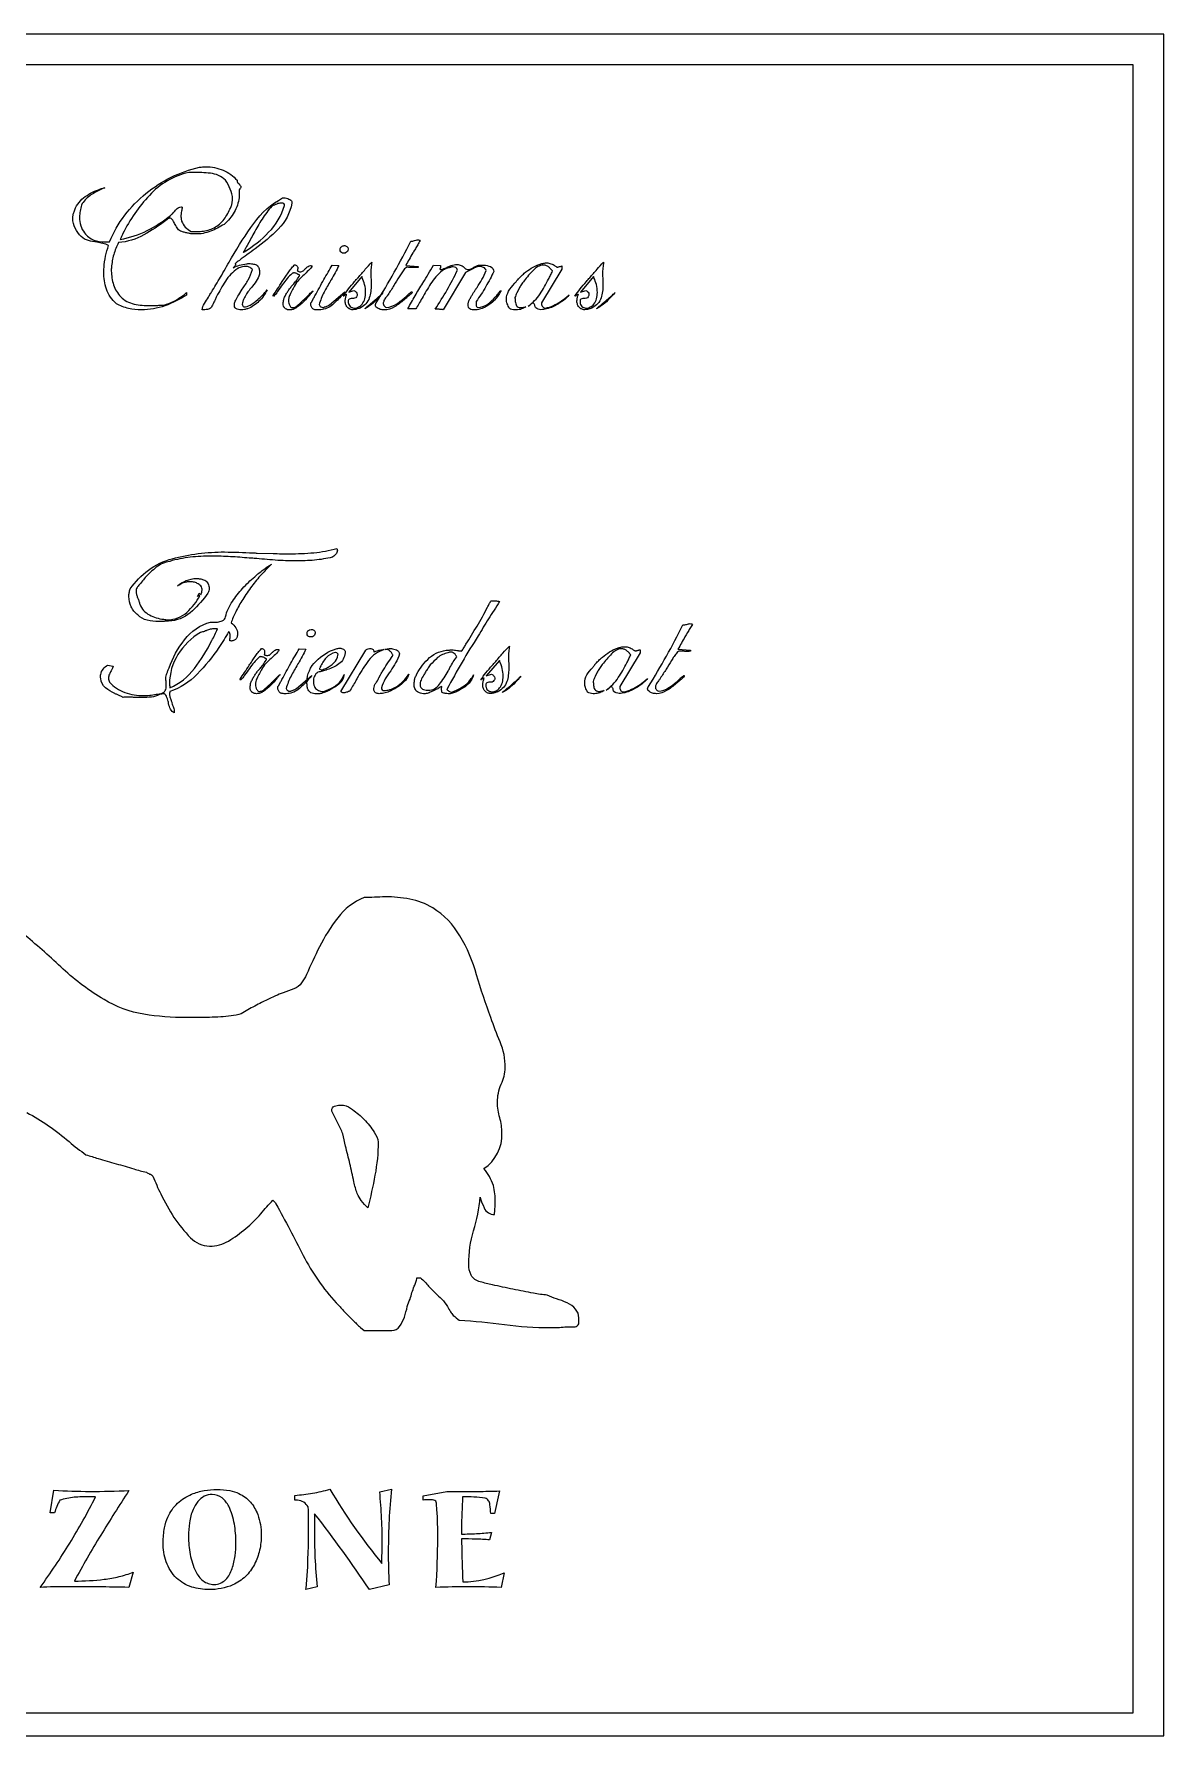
# Model space of a CAD drawing. Header units: millimetres. Extents: x -32.7 to 34.1, y -47.1 to 7.5.
# Drawn here: x -2.1 to 34.1, y -47.1 to 7.5 of the extents above; entities that cross this region are included whole.
import ezdxf

# ---------------------------------------------------------------- set-up
doc = ezdxf.new("R2010")
doc.units = ezdxf.units.MM
doc.layers.add('Default', color=140, linetype='Continuous')

msp = doc.modelspace()

# ---------------------------------------------------------------- linework, layer by layer
at = {"layer": 'Default'}
for points in [[(-32.733, -47.076), (34.088, -47.076), (34.088, 7.471), (-32.733, 7.471)], [(-31.865, -46.332), (33.096, -46.332), (33.096, 6.48), (-31.865, 6.48)]]:
    msp.add_lwpolyline(points, close=True, dxfattribs=at)
for points in [[(3.178, 3.203, -0.016237), (3.275, 3.214, -0.017828), (3.375, 3.217, -0.099258), (3.938, 3.106, -0.123757), (4.382, 2.784, 0.15106), (4.4, 2.712, 0.07683), (4.447, 2.666, 0.197934), (4.454, 2.651), (4.469, 2.637, -0.061512), (4.494, 2.605, -0.206865), (4.508, 2.569, -0.134803), (4.494, 2.533, -0.096135), (4.447, 2.483, -0.060754), (4.454, 2.418), (4.454, 2.35, -0.024536), (4.451, 2.286, 0.027516), (4.447, 2.225, -0.102587), (4.289, 1.766, -0.077819), (3.97, 1.372, -0.042591), (3.533, 1.153, -0.105551), (3.039, 1.064, -0.015579), (2.931, 1.067, -0.069515), (2.827, 1.089, -0.028013), (2.716, 1.11, -0.036087), (2.612, 1.146, -0.204923), (2.479, 1.225, -0.006068), (2.393, 1.365, 0.04223), (2.322, 1.501, 0.194977), (2.207, 1.587, 0.035461), (2.153, 1.54, -0.01627), (2.099, 1.497, -0.035753), (1.393, 1.035, -0.107994), (0.58, 0.788, 0.043513), (0.429, 0.404, 0.051373), (0.358, -0.008, 0.061558), (0.351, -0.065), (0.351, -0.123, 0.065412), (0.422, -0.567, 0.1149), (0.652, -0.947, 0.143298), (1.082, -1.184, 0.050182), (1.591, -1.234), (1.662, -1.234), (1.73, -1.234, -0.010499), (1.874, -1.223, -0.024847), (2.01, -1.216, 0.082189), (2.411, -1.065, 0.038838), (2.766, -0.814), (2.766, -0.893, -0.055749), (2.071, -1.237, -0.087081), (1.315, -1.37, -0.057267), (0.906, -1.323, -0.066478), (0.512, -1.173, -0.129907), (0.196, -0.703, -0.079058), (0.11, -0.162), (0.11, -0.087, -0.049526), (0.118, -0.015, -0.048324), (0.168, 0.354, -0.022595), (0.264, 0.698, 0.057473), (0.078, 0.762, 0.029052), (-0.112, 0.802, -0.01651), (-0.381, 0.852, -0.133903), (-0.61, 0.978, -0.066231), (-0.807, 1.25, -0.120578), (-0.882, 1.565, -0.033027), (-0.875, 1.669, -0.085624), (-0.843, 1.777, -0.154146), (-0.538, 2.221, -0.079533), (-0.065, 2.483, -0.031676), (0.035, 2.519, 0.004436), (0.139, 2.547), (0.11, 2.533), (0.082, 2.519, 0.046268), (0.035, 2.501, 0.031036), (-0.008, 2.476, 0.03995), (-0.341, 2.286, 0.123538), (-0.603, 1.992, 0.026244), (-0.649, 1.798, 0.047496), (-0.667, 1.601, 0.07275), (-0.628, 1.329, 0.100893), (-0.506, 1.096, 0.138719), (-0.212, 0.87, 0.087552), (0.146, 0.809), (0.186, 0.809), (0.218, 0.809, 0.049372), (0.254, 0.813, -0.048971), (0.293, 0.816, -0.124906), (1.462, 2.361, -0.115318)], [(2.834, 3.038, 0.153644), (1.573, 2.3, 0.076113), (0.72, 1.074, -0.020436), (0.677, 0.978, -0.009575), (0.637, 0.888, 0.070715), (1.505, 1.175, 0.057607), (2.246, 1.658, 0.043687), (2.311, 1.712, 0.061512), (2.361, 1.777, 0.038422), (2.375, 1.787), (2.386, 1.798, -0.062057), (2.49, 1.899, -0.211112), (2.619, 1.924, -0.054523), (2.612, 1.863, 0.054902), (2.605, 1.798, 0.062761), (2.587, 1.705, 0.019069), (2.583, 1.615, 0.043505), (2.591, 1.547), (2.605, 1.476, 0.09081), (2.723, 1.286, 0.083335), (2.913, 1.146), (2.985, 1.146), (3.06, 1.146), (3.128, 1.146), (3.2, 1.146, 0.035623), (3.404, 1.175, 0.069274), (3.598, 1.243, 0.12221), (3.931, 1.497, 0.065783), (4.153, 1.859, 0.026199), (4.178, 1.917, -0.050006), (4.207, 1.974, 0.019037), (4.228, 2.081, 0.038027), (4.236, 2.182, 0.112961), (4.164, 2.501, 0.026999), (4.013, 2.791, 0.162013), (3.53, 3.01, 0.026191), (2.963, 3.038), (2.902, 3.038)], [(5.842, 2.218), (5.867, 2.218), (5.885, 2.218), (5.91, 2.218), (5.928, 2.218, -0.084078), (6.075, 2.167, -0.334665), (6.136, 2.071), (6.136, 2.06), (6.136, 2.049, -0.151728), (5.702, 1.221, -0.043114), (4.96, 0.59, -0.00186), (4.699, 0.4, 0.023474), (4.455, 0.214, -0.018673), (4.387, 0.168, 0.043687), (4.322, 0.114), (4.322, 0.107, 0.144213), (4.329, 0.096), (4.329, 0.092), (4.329, 0.082, -0.132103), (4.319, 0.049, -0.142081), (4.294, 0.024, -0.080965), (4.276, -0.001, -0.048394), (4.261, -0.019, -0.0445), (4.462, 0.064, -0.056991), (4.681, 0.103, -0.117528), (4.724, 0.114), (4.77, 0.114, -0.052067), (4.91, 0.099, -0.119028), (5.032, 0.053, -0.009942), (5.064, -0.001, -0.060245), (5.086, -0.051, -0.025542), (5.096, -0.105, -0.035394), (5.1, -0.159, -0.143122), (5.028, -0.399, -0.047169), (4.878, -0.607, -0.017868), (4.767, -0.743, 0.048879), (4.688, -0.85, -0.018673), (4.67, -0.883, 0.018899), (4.652, -0.915, -0.024721), (4.623, -0.972, -0.017008), (4.595, -1.019, -0.011123), (4.562, -1.108, 0.079734), (4.548, -1.187, 0.040059), (4.566, -1.241, 0.1), (4.602, -1.277, 0.110884), (4.799, -1.216, 0.055762), (5.043, -1.04, 0.030717), (5.197, -0.897, 0.028364), (5.344, -0.725, -0.094881), (5.082, -1.094, -0.105785), (4.717, -1.334, -0.016676), (4.616, -1.359, -0.056875), (4.519, -1.37, -0.056738), (4.43, -1.359, -0.054754), (4.344, -1.327, -0.164419), (4.304, -1.27, -0.073287), (4.294, -1.194, -0.096143), (4.308, -1.123, -0.009712), (4.337, -1.055, -0.023764), (4.433, -0.883), (4.548, -0.703, 0.024139), (4.738, -0.406, 0.074723), (4.871, -0.08, 0.151891), (4.77, 0.003, 0.096262), (4.659, 0.024), (4.627, 0.024, 0.117528), (4.595, 0.017, 0.021696), (4.516, -0.001, 0.028586), (4.441, -0.026, 0.052439), (4.419, -0.03, 0.170463), (4.401, -0.044, 0.098342), (4.007, -0.453, 0.028491), (3.727, -0.94, -0.021181), (3.677, -1.044, 0.014661), (3.631, -1.144, 0.019001), (3.591, -1.216, 0.031543), (3.559, -1.284, -0.174497), (3.43, -1.356, -0.044752), (3.258, -1.37, -0.10368), (3.337, -1.166, -0.010288), (3.462, -0.961, -0.001812), (3.53, -0.847, 0.02454), (3.595, -0.739, 0.005576), (3.742, -0.503, 0.008671), (3.889, -0.255, 0.009785), (4.046, 0.024, -0.005784), (4.204, 0.297, -0.026728), (4.917, 1.404, -0.117864)], [(5.498, 1.956, 0.040295), (5.182, 1.537, 0.01365), (4.917, 1.089, -0.003183), (4.81, 0.884), (4.702, 0.691, -0.012193), (4.641, 0.576, 0.004908), (4.58, 0.472, -0.079734), (4.595, 0.483, 0.079694), (4.609, 0.494, 0.067605), (5.394, 1.117, 0.12737), (5.899, 1.977, 0.363256), (5.885, 2.042, 0.114744), (5.813, 2.056, 0.05485), (5.749, 2.049, -0.005609), (5.681, 2.035, -0.054789), (5.623, 2.013, 0.078018), (5.577, 1.992, 0.035385), (5.534, 1.974)], [(7.811, 0.691, -0.162039), (7.904, 0.662, -0.273867), (7.943, 0.587), (7.943, 0.583), (7.943, 0.58), (7.943, 0.576), (7.943, 0.573, -0.170508), (7.918, 0.504, -0.078292), (7.857, 0.454, 0.117563), (7.843, 0.451, -0.117528), (7.828, 0.447), (7.811, 0.447), (7.796, 0.447, -0.143236), (7.732, 0.465, -0.162389), (7.689, 0.519, -0.086364), (7.682, 0.547), (7.682, 0.565), (7.682, 0.576), (7.682, 0.58, -0.186511), (7.728, 0.655, -0.190064)], [(9.948, 0.831), (9.951, 0.831), (9.955, 0.831), (9.958, 0.831), (9.962, 0.831, 0.079734), (10.012, 0.838, -0.024629), (10.066, 0.852), (10.123, 0.866, -0.061558), (10.181, 0.874, -0.049372), (10.217, 0.87, -0.150791), (10.249, 0.852, -0.01973), (10.17, 0.716, 0.010573), (10.095, 0.587), (10.052, 0.515, -0.034147), (10.012, 0.454, -0.004101), (9.898, 0.25, -0.003462), (9.786, 0.053), (10.188, 0.021), (10.188, -0.008), (10.17, -0.008), (10.145, -0.008, -0.206865), (10.127, -0.015), (10.102, -0.015), (10.041, -0.015, -0.061512), (9.984, -0.008), (9.937, -0.008), (9.89, -0.008, 0.116711), (9.812, -0.012, 0.143146), (9.751, -0.058, 0.009454), (9.661, -0.18, 0.022366), (9.579, -0.309, 0.0088), (9.407, -0.585, -0.01509), (9.22, -0.879), (9.191, -0.922, 0.02185), (9.163, -0.961, 0.035243), (9.12, -1.012, 0.035168), (9.088, -1.073, 0.011104), (9.073, -1.119, 0.069251), (9.066, -1.166, 0.132044), (9.088, -1.23, 0.117582), (9.163, -1.291, 0.127378), (9.5, -1.176, 0.03458), (9.794, -0.947, -0.022696), (9.837, -0.908, 0.049224), (9.872, -0.865, 0.00771), (9.93, -0.825, 0.041373), (9.976, -0.786, -0.23599), (9.991, -0.8, -0.096447), (9.984, -0.822), (9.98, -0.829, 0.117528), (9.976, -0.843, 0.019788), (9.858, -0.94, -0.004649), (9.733, -1.047, -0.043118), (9.424, -1.273, -0.137924), (9.095, -1.37, -0.072028), (8.969, -1.352, -0.097484), (8.84, -1.284, -0.13389), (8.822, -1.255, -0.117528), (8.815, -1.227), (8.815, -1.202, -0.126887), (8.826, -1.18, -0.075974), (8.83, -1.162, -0.117528), (8.84, -1.144, 0.011922), (9.417, -0.166, 0.012699)], [(6.213, 0.064), (6.216, 0.067, -0.307284), (6.227, 0.074), (6.238, 0.074), (6.242, 0.074, -0.198012), (6.285, 0.053, -0.157298), (6.317, 0.013, -0.206865), (6.324, -0.005), (6.324, -0.03), (6.324, -0.044), (6.324, -0.058, -0.075974), (6.32, -0.076, 0.117528), (6.317, -0.091, -0.105758), (6.313, -0.112), (6.31, -0.119, 0.034357), (6.36, -0.141, 0.080965), (6.403, -0.148, 0.162039), (6.496, -0.119, 0.071221), (6.571, -0.044, 0.198145), (6.582, -0.04, 0.197934), (6.586, -0.03, 0.008028), (6.657, 0.024, -0.17139), (6.733, 0.049), (6.747, 0.049, -0.134803), (6.765, 0.042, -0.117563), (6.779, 0.039, 0.117528), (6.793, 0.035, -0.053318), (6.668, -0.112, -0.006658), (6.528, -0.241, 0.016677), (6.363, -0.402, 0.071959), (6.227, -0.596, -0.066567), (6.206, -0.639, 0.066618), (6.184, -0.682, 0.007986), (6.098, -0.84, 0.070493), (6.044, -0.976, 0.019523), (6.034, -1.026, 0.041065), (6.03, -1.073, 0.061512), (6.041, -1.159, 0.076199), (6.08, -1.248, 0.161922), (6.116, -1.288, 0.114744), (6.17, -1.298, 0.130979), (6.263, -1.268, 0.047677), (6.342, -1.209, 0.005307), (6.557, -1.012, -0.198145), (6.56, -1.001), (6.571, -0.99, 0.006538), (6.7, -0.865, -0.025398), (6.822, -0.754, -0.02449), (6.765, -0.825, -0.002834), (6.711, -0.893, -0.023449), (6.521, -1.101, -0.034249), (6.285, -1.298, -0.079975), (6.177, -1.352, -0.081154), (6.066, -1.37, -0.04849), (6.001, -1.363, -0.079694), (5.933, -1.334, -0.121301), (5.872, -1.255, -0.130091), (5.862, -1.159, -0.031128), (5.865, -1.101, -0.023643), (5.876, -1.04, -0.009026), (5.894, -0.99, -0.026253), (5.919, -0.933, -0.032749), (5.98, -0.822, 0.017058), (6.044, -0.725, -0.0456), (6.12, -0.625, 0.032393), (6.199, -0.535, 0.023247), (6.295, -0.413, 0.042684), (6.388, -0.259, 0.132103), (6.367, -0.248, -0.192096), (6.345, -0.234, -0.031023), (6.32, -0.22, 0.049716), (6.292, -0.205, 0.011104), (6.245, -0.191, 0.069251), (6.199, -0.184, 0.198145), (6.188, -0.187, -0.197934), (6.177, -0.191, 0.117563), (6.163, -0.194, 0.028875), (6.145, -0.205, 0.038806), (5.987, -0.366, 0.017884), (5.837, -0.56, 0.005723), (5.682, -0.775, -0.061196), (5.546, -0.94), (5.539, -0.904, -0.001103), (5.679, -0.696, 0.020737), (5.829, -0.456, 0.006186), (5.923, -0.323, -0.006254), (6.016, -0.184, -0.010551), (6.112, -0.051, -0.030914)], [(7.431, 0.067), (7.642, 0.056, -0.027477), (7.524, -0.177, -0.003361), (7.395, -0.409, 0.324602), (7.384, -0.42, 0.117528), (7.38, -0.435, 0.014987), (7.169, -0.807, 0.045455), (7.011, -1.202, 0.165514), (7.065, -1.273, 0.113788), (7.13, -1.291, 0.061512), (7.158, -1.288, 0.054754), (7.187, -1.277, 0.020712), (7.234, -1.259, -0.028475), (7.291, -1.241, 0.031023), (7.316, -1.227, -0.081168), (7.341, -1.209), (7.836, -0.793), (7.771, -0.865, 0.025998), (7.71, -0.94, -0.038063), (7.395, -1.237, -0.173195), (7.011, -1.37), (6.947, -1.37, -0.054789), (6.879, -1.363, -0.214222), (6.793, -1.316, -0.071764), (6.746, -1.227), (6.746, -1.205), (6.746, -1.187), (6.746, -1.176), (6.746, -1.166, -0.079734), (6.75, -1.141, -0.170463), (6.764, -1.123), (6.821, -1.022, -0.007487), (6.879, -0.918, 0.0016), (7.019, -0.66, 0.015877), (7.158, -0.395, 0.020389), (7.298, -0.162, -0.01259)], [(7.784, -0.926, -0.012175), (7.949, -0.7, -0.01626), (8.15, -0.463, 0.016514), (8.203, -0.399, -0.014542), (8.261, -0.338, -0.002276), (8.49, -0.069, -0.014508), (8.702, 0.157, -0.003203), (8.687, 0.067, 0.041251), (8.68, -0.022, 0.052811), (8.669, -0.119), (8.669, -0.205), (8.669, -0.298, 0.06146), (8.68, -0.388), (8.68, -0.485), (8.68, -0.571, -0.077931), (8.619, -0.983, -0.113936), (8.51, -1.171, -0.072354), (8.34, -1.305, -0.054789), (8.311, -1.316, 0.054754), (8.282, -1.327, -0.027604), (8.189, -1.352, -0.056745), (8.099, -1.363), (8.064, -1.363, -0.117528), (8.031, -1.356, -0.014343), (7.992, -1.341, -0.102537), (7.96, -1.32, -0.131893), (7.881, -1.234, -0.07869), (7.849, -1.123), (7.849, -1.101), (7.849, -1.08, -0.069501), (7.863, -0.969, -0.004596), (7.892, -0.872, 0.304446), (7.874, -0.875, -0.054754), (7.834, -0.893, -0.0896), (7.802, -0.922, -0.027865), (7.794, -0.927, -0.464842)], [(10.956, -0.116, 0.078653), (10.586, -0.535, 0.013708), (10.31, -0.997, -0.011895), (10.206, -1.173, 0.004564), (10.106, -1.341), (9.855, -1.334, -0.000743), (10.088, -0.918, -0.012357), (10.332, -0.513, -0.198145), (10.335, -0.503, -0.307284), (10.346, -0.496, 0.002882), (10.511, -0.22, 0.009519), (10.676, 0.06), (10.898, 0.053), (10.898, 0.039, 0.197934), (10.905, 0.024), (10.905, 0.01), (10.905, -0.005, -0.150753), (10.898, -0.03, -0.130723), (10.877, -0.048, 0.201156), (10.898, -0.08, 0.198012), (10.934, -0.08, 0.198145), (10.945, -0.076, -0.197934), (10.956, -0.073, -0.065994), (10.988, -0.055, 0.034357), (11.024, -0.04, -0.012487), (11.242, 0.049, -0.11836), (11.432, 0.085, -0.111764), (11.561, 0.056, -0.136774), (11.676, -0.033, 0.030524), (11.73, -0.069, 0.101744), (11.787, -0.08, 0.081168), (11.83, -0.073, -0.054135), (11.88, -0.055, -0.03112), (11.923, -0.03, 0.045763), (11.97, -0.005, -0.021707), (12.067, 0.046, -0.102375), (12.167, 0.067), (12.181, 0.067), (12.196, 0.067), (12.21, 0.067), (12.228, 0.067), (12.257, 0.067), (12.285, 0.067, -0.09002), (12.5, 0.017, -0.307449), (12.608, -0.144, -0.021261), (12.489, -0.377, -0.005528), (12.357, -0.621, -0.018963), (12.203, -0.868, -0.016063), (12.041, -1.101), (12.041, -1.105), (12.041, -1.116), (12.041, -1.126), (12.041, -1.13), (12.041, -1.148), (12.041, -1.166), (12.041, -1.187), (12.041, -1.209, 0.130015), (12.052, -1.259, 0.143907), (12.095, -1.291, 0.139563), (12.414, -1.184, 0.04675), (12.658, -0.961, 0.010057), (12.748, -0.854, -0.027694), (12.844, -0.746), (12.808, -0.811, -0.034147), (12.769, -0.872, -0.05364), (12.579, -1.112, -0.080732), (12.314, -1.291, -0.040147), (12.156, -1.348, -0.069986), (11.998, -1.37, -0.040951), (11.92, -1.363, -0.035394), (11.837, -1.341, -0.116828), (11.798, -1.28, -0.080554), (11.787, -1.209, -0.049224), (11.791, -1.169, 0.048394), (11.794, -1.137, -0.054173), (11.834, -1.04, -0.013754), (11.887, -0.94, 0.013665), (11.912, -0.893), (11.941, -0.85, -0.00656), (11.988, -0.775, -0.036755), (12.041, -0.696, 0.048806), (12.056, -0.678, -0.014265), (12.074, -0.653, 0.006102), (12.231, -0.395, 0.06063), (12.364, -0.108, 0.195758), (12.282, -0.008, 0.11023), (12.16, 0.017), (12.138, 0.017), (12.117, 0.017, 0.050449), (12.027, -0.008, 0.016564), (11.955, -0.04), (11.705, -0.173), (10.991, -1.363), (10.97, -1.359, 0.040363), (10.92, -1.356, -0.041385), (10.877, -1.352, 0.041065), (10.83, -1.348), (10.801, -1.348), (10.773, -1.348), (10.755, -1.348), (10.73, -1.348, 0.021107), (11.113, -0.728, 0.014303), (11.447, -0.094, 0.1987), (11.396, -0.012, 0.136942), (11.31, 0.01, 0.048103), (11.267, 0.006, 0.030836), (11.228, -0.005, 0.075974), (11.21, -0.008, -0.079694), (11.185, -0.012, -0.117563), (11.167, -0.022, -0.080965), (11.145, -0.026, 0.09004), (11.106, -0.037, -0.005557), (11.045, -0.062, 0.045096), (11.016, -0.08, -0.020712), (10.984, -0.094, -0.079734), (10.97, -0.105, 0.079694)], [(13.581, -0.438, 0.004849), (13.488, -0.567, 0.034644), (13.42, -0.682), (13.348, -0.825, 0.026831), (13.287, -0.976, 0.048806), (13.29, -1.008, -0.048394), (13.294, -1.04), (13.294, -1.055), (13.294, -1.069, 0.050388), (13.323, -1.205, 0.265376), (13.427, -1.291, 0.19809), (13.448, -1.298), (13.477, -1.298), (13.502, -1.298, 0.086447), (13.531, -1.291, 0.061512), (13.559, -1.288, -0.052524), (13.581, -1.284), (13.624, -1.273), (13.638, -1.27, -0.062516), (13.502, -1.338, -0.094325), (13.33, -1.37), (13.312, -1.37), (13.287, -1.37, -0.056929), (13.19, -1.359, -0.109119), (13.111, -1.32, -0.064105), (13.04, -1.173, -0.084645), (13.015, -1.033, -0.136155), (13.086, -0.771, -0.053443), (13.273, -0.528, -0.049635), (13.305, -0.488, 0.066567), (13.337, -0.445, -0.080965), (13.355, -0.42, 0.031837), (13.377, -0.402, -0.022126), (13.466, -0.306, -0.031128), (13.588, -0.198, -0.036246), (13.81, -0.033, -0.065502), (14.065, 0.089, -0.043449), (14.179, 0.121, -0.057971), (14.301, 0.135, -0.089178), (14.441, 0.11, -0.108471), (14.57, 0.039, -0.013883), (14.606, 0.017, 0.030334), (14.631, 0.003), (14.645, 0.003), (14.66, 0.003, 0.093473), (14.692, 0.01, -0.014804), (14.731, 0.024, 0.117528), (14.764, 0.031, -0.117528), (14.792, 0.039), (14.792, -0.065), (14.14, -1.144), (14.14, -1.148), (14.14, -1.159), (14.14, -1.169), (14.14, -1.173, 0.194346), (14.179, -1.277, 0.261541), (14.269, -1.313, 0.053571), (14.52, -1.23, 0.029886), (14.738, -1.108, 0.031446), (14.943, -0.958), (15.025, -0.886, -0.013137), (14.989, -0.936, -0.054754), (14.939, -0.983, -0.048595), (14.738, -1.137, -0.020699), (14.505, -1.27, -0.036865), (14.301, -1.338, -0.063037), (14.122, -1.363, -0.080878), (14.029, -1.348, -0.102557), (13.954, -1.305, -0.13389), (13.936, -1.277, 0.018105), (13.925, -1.241), (13.925, -1.234, 0.096143), (13.918, -1.198, 0.102537), (13.896, -1.166, 0.266386), (13.832, -1.159, 0.101953), (13.785, -1.202), (13.778, -1.202, -0.126108), (13.746, -1.237, -0.054754), (13.706, -1.255, 0.089171), (14.093, -0.857, 0.033182), (14.366, -0.381, 0.011251), (14.43, -0.252, 0.022098), (14.491, -0.123), (14.466, -0.098, -0.081168), (14.448, -0.073, 0.035713), (14.369, 0.003, 0.121549), (14.276, 0.053, 0.039386), (14.233, 0.064, 0.041373), (14.19, 0.067, 0.117797), (14.019, 0.016, 0.071823), (13.878, -0.094, 0.028726)], [(15.212, -0.926, -0.012175), (15.376, -0.7, -0.01626), (15.577, -0.463, 0.016514), (15.631, -0.399, -0.014542), (15.688, -0.338, -0.002276), (15.918, -0.069, -0.014508), (16.129, 0.157, -0.003203), (16.115, 0.067, 0.041251), (16.108, -0.022, 0.052811), (16.097, -0.119), (16.097, -0.205), (16.097, -0.298, 0.06146), (16.108, -0.388), (16.108, -0.485), (16.108, -0.571, -0.077931), (16.047, -0.983, -0.113936), (15.937, -1.171, -0.072354), (15.767, -1.305, -0.054789), (15.738, -1.316, 0.054754), (15.71, -1.327, -0.027604), (15.616, -1.352, -0.056745), (15.527, -1.363), (15.491, -1.363, -0.117528), (15.459, -1.356, -0.014343), (15.419, -1.341, -0.102537), (15.387, -1.32, -0.131893), (15.308, -1.234, -0.07869), (15.276, -1.123), (15.276, -1.101), (15.276, -1.08, -0.069501), (15.29, -0.969, -0.004596), (15.319, -0.872, 0.304446), (15.301, -0.875, -0.054754), (15.262, -0.893, -0.0896), (15.229, -0.922, -0.027865), (15.221, -0.927, -0.464842)], [(8.379, -0.302), (7.96, -0.8), (8.128, -0.746, -0.109757), (8.203, -0.804, -0.187701), (8.232, -0.872, -0.03916), (8.228, -0.908, -0.1195), (8.207, -0.947, -0.23729), (8.15, -0.997, -0.049481), (8.078, -1.004), (8.071, -1.004, 0.05485), (8.006, -1.012, 0.184512), (7.953, -1.047, 0.096093), (7.945, -1.083), (7.945, -1.116), (7.945, -1.141, 0.112125), (7.953, -1.166, 0.098788), (7.981, -1.234, 0.097236), (8.039, -1.284, 0.034022), (8.096, -1.305, 0.069806), (8.15, -1.313, 0.135765), (8.275, -1.277, 0.088268), (8.386, -1.187, 0.109728), (8.476, -1.012, 0.061477), (8.501, -0.814, 0.065022), (8.469, -0.56, 0.042927), (8.393, -0.345, 0.079734), (8.39, -0.32, 0.117528)], [(15.806, -0.302), (15.387, -0.8), (15.556, -0.746, -0.109757), (15.631, -0.804, -0.187701), (15.66, -0.872, -0.03916), (15.656, -0.908, -0.1195), (15.634, -0.947, -0.23729), (15.577, -0.997, -0.049481), (15.505, -1.004), (15.498, -1.004, 0.05485), (15.434, -1.012, 0.184512), (15.38, -1.047, 0.096093), (15.373, -1.083), (15.373, -1.116), (15.373, -1.141, 0.112125), (15.38, -1.166, 0.098788), (15.409, -1.234, 0.097236), (15.466, -1.284, 0.034022), (15.523, -1.305, 0.069806), (15.577, -1.313, 0.135765), (15.703, -1.277, 0.088268), (15.814, -1.187, 0.109728), (15.903, -1.012, 0.061477), (15.928, -0.814, 0.065022), (15.896, -0.56, 0.042927), (15.821, -0.345, 0.079734), (15.817, -0.32, 0.117528)], [(8.759, -1.094), (8.784, -1.069, -0.117528), (8.809, -1.047, 0.005633), (8.952, -0.922, 0.012491), (9.067, -0.814, -0.013571), (8.981, -0.911, -0.009319), (8.884, -1.012, -0.037326), (8.687, -1.194, -0.048625), (8.472, -1.334, -0.022696), (8.515, -1.295, 0.041373), (8.562, -1.255, -0.007206), (8.655, -1.18, 0.008561)], [(16.186, -1.094), (16.211, -1.069, -0.117528), (16.237, -1.047, 0.005633), (16.38, -0.922, 0.012491), (16.495, -0.814, -0.013571), (16.409, -0.911, -0.009319), (16.312, -1.012, -0.037326), (16.115, -1.194, -0.048625), (15.9, -1.334, -0.022696), (15.943, -1.295, 0.041373), (15.989, -1.255, -0.007206), (16.082, -1.18, 0.008561)], [(0.954, -10.312, -0.075542), (1.543, -9.71, -0.094876), (2.302, -9.344, -0.066266), (3.983, -9.129, -0.011858), (4.438, -9.14, 0.003794), (4.893, -9.158, -0.027789), (4.957, -9.161, 0.027417), (5.026, -9.165), (5.542, -9.179, 0.006816), (6.061, -9.186, 0.023501), (6.839, -9.151, 0.042712), (7.581, -9.018, -0.066567), (7.592, -9.05, -0.048394), (7.595, -9.082, -0.133641), (7.545, -9.201, -0.105588), (7.455, -9.283), (7.445, -9.294, -0.197934), (7.434, -9.298, -0.032131), (6.864, -9.391, -0.021563), (6.273, -9.416, -0.018379), (5.603, -9.391, -0.000729), (4.925, -9.333, -0.022638), (4.846, -9.33, 0.022595), (4.771, -9.326, 0.008892), (4.169, -9.28, 0.014867), (3.567, -9.262, 0.026511), (2.882, -9.298, 0.046492), (2.223, -9.43, 0.13353), (1.793, -9.62, 0.038923), (1.438, -9.95, 0.019751), (1.32, -10.093, -0.019395), (1.209, -10.222, 0.079734), (1.176, -10.265), (1.158, -10.301, 0.027766), (1.148, -10.348, 0.041373), (1.144, -10.391, 0.065317), (1.158, -10.495, 0.031664), (1.194, -10.595, 0.198145), (1.198, -10.606), (1.201, -10.609, -0.01446), (1.237, -10.706, -0.065491), (1.262, -10.803, 0.176712), (1.574, -11.147, 0.090006), (2.026, -11.287, 0.018062), (2.09, -11.297, 0.031129), (2.148, -11.301, 0.192471), (2.771, -11.064, 0.088765), (3.191, -10.53), (3.162, -10.509), (3.112, -10.559), (3.162, -10.448, -0.080965), (3.187, -10.466, 0.024248), (3.226, -10.487), (3.241, -10.444, 0.102537), (3.251, -10.391, 0.117563), (3.259, -10.358), (3.259, -10.326, 0.117989), (3.241, -10.251, 0.168041), (3.191, -10.194, 0.095491), (3.076, -10.122, 0.070421), (2.95, -10.09, 0.110455), (2.911, -10.082), (2.868, -10.082, 0.046133), (2.76, -10.093, 0.020125), (2.657, -10.118, 0.050324), (2.599, -10.151, -0.014248), (2.545, -10.179, 0.018673), (2.513, -10.197, -0.064788), (2.47, -10.215, -0.076448), (2.753, -10.047, -0.103335), (3.079, -9.978, -0.031019), (3.14, -9.982, 0.031129), (3.198, -9.986, -0.009026), (3.248, -10.004, -0.006545), (3.309, -10.018, -0.197762), (3.438, -10.118, -0.107644), (3.484, -10.258), (3.484, -10.272), (3.484, -10.287, -0.066618), (3.474, -10.373, -0.028586), (3.449, -10.448, -0.047002), (2.95, -11.018, -0.15992), (2.287, -11.337, 0.024536), (2.223, -11.34, -0.024901), (2.148, -11.344, -0.01551), (2.008, -11.355, -0.012452), (1.864, -11.358, -0.060311), (1.502, -11.315, -0.139768), (1.201, -11.147, -0.123972), (0.986, -10.885, -0.108298), (0.915, -10.552, -0.043713), (0.925, -10.434, -0.034426)], [(4.015, -11.204, -0.060628), (4.094, -10.964, -0.038115), (4.233, -10.713, -0.040979), (4.556, -10.301, -0.035139), (4.947, -9.921, -0.028289), (5.223, -9.699, -0.013822), (5.481, -9.523, -0.005815), (5.327, -9.681, 0.010302), (5.165, -9.849, 0.024125), (4.85, -10.229, 0.023471), (4.563, -10.649, 0.023952), (4.337, -11.043, 0.043064), (4.19, -11.405, -0.123813), (4.341, -11.559, -0.14337), (4.395, -11.749), (4.395, -11.788, -0.117528), (4.388, -11.821, -0.096143), (4.38, -11.857, 0.014804), (4.366, -11.896, -0.132524), (4.294, -11.96, -0.124974), (4.198, -11.982, 0.206865), (4.18, -11.975), (4.151, -11.975), (4.151, -11.964), (4.151, -11.953), (4.151, -11.925, -0.108203), (4.162, -11.889), (4.162, -11.857), (4.162, -11.813, 0.073347), (4.151, -11.742, 0.219631), (4.108, -11.684, -0.018514), (3.965, -11.932, -0.013334), (3.8, -12.19, -0.045162), (3.105, -13.043, -0.122517), (2.223, -13.605), (2.223, -13.62), (2.223, -13.634, 0.198145), (2.216, -13.648), (2.216, -13.663, 0.065538), (2.23, -13.77, 0.02846), (2.266, -13.885, 0.014343), (2.28, -13.924, -0.014804), (2.295, -13.964, 0.011042), (2.341, -14.114, -0.086154), (2.37, -14.258), (2.37, -14.269), (2.37, -14.283, -0.201715), (2.248, -14.165, -0.05504), (2.187, -13.989, 0.056404), (2.183, -13.95, 0.054754), (2.173, -13.921, 0.021376), (2.119, -13.749, 0.344487), (2.008, -13.674, 0.069144), (1.961, -13.681, 0.024468), (1.9, -13.702, -0.082911), (1.635, -13.778, -0.030396), (1.334, -13.795, -0.014744), (1.209, -13.792, 0.015555), (1.09, -13.788, -0.015499), (0.968, -13.785, 0.016746), (0.865, -13.781), (0.789, -13.781, 0.049526), (0.718, -13.788, 0.038971), (0.628, -13.738, 0.014738), (0.535, -13.695, 0.034103), (0.499, -13.681, -0.020264), (0.46, -13.663, -0.05117), (0.166, -13.487, -0.213536), (0.012, -13.179, -0.117563), (0.004, -13.147), (0.004, -13.114), (0.004, -13.086, -0.117563), (0.012, -13.057, -0.128303), (0.094, -12.882, -0.096996), (0.234, -12.756), (0.409, -12.785, -0.066838), (0.384, -12.856, 0.008004), (0.345, -12.939, 0.045196), (0.288, -13.05, 0.104537), (0.262, -13.172, 0.054523), (0.27, -13.233, 0.03327), (0.291, -13.297, 0.129843), (0.782, -13.631, 0.083004), (1.391, -13.731), (1.463, -13.731, 0.049332), (1.531, -13.724, 0.026943), (1.735, -13.699, 0.003242), (1.936, -13.663, 0.236822), (2.079, -13.573, 0.107029), (2.112, -13.416, 0.031128), (2.108, -13.358, -0.027516), (2.105, -13.297, 0.031128), (2.101, -13.24, -0.031003), (2.097, -13.179, -0.044918), (2.105, -13.097, -0.103429), (2.133, -13.025, 0.005593), (2.162, -12.935, -0.030127), (2.201, -12.842, -0.079905), (2.696, -11.943, -0.166006), (3.535, -11.376), (3.553, -11.376), (3.574, -11.376), (3.635, -11.376), (3.707, -11.376), (3.732, -11.376), (3.757, -11.376, 0.061558), (3.907, -11.337, 0.23471)], [(12.521, -10.692, -0.075974), (12.539, -10.695, 0.075877), (12.557, -10.699), (12.574, -10.699), (12.592, -10.699), (12.61, -10.699), (12.628, -10.699), (12.646, -10.699), (12.668, -10.699, -0.030524), (12.732, -10.702, -0.08536), (12.79, -10.72, -0.000467), (12.442, -11.272, 0.007128), (12.109, -11.817, 0.008992), (11.592, -12.659, 0.009937), (11.109, -13.534, 0.070571), (11.187, -13.602, 0.12683), (11.248, -13.62, 0.048806), (11.281, -13.616, 0.072932), (11.316, -13.605, -0.048806), (11.334, -13.591, -0.150893), (11.36, -13.584), (11.388, -13.57), (11.417, -13.555, 0.085289), (11.743, -13.351, 0.093952), (11.954, -13.071, -0.134845), (11.815, -13.33, -0.081487), (11.542, -13.541, -0.016251), (11.41, -13.609, -0.061442), (11.281, -13.656, -0.08412), (11.213, -13.67), (11.148, -13.67, -0.038334), (11.055, -13.663, -0.056494), (10.955, -13.634, -0.066567), (10.944, -13.602, 0.030836), (10.933, -13.562), (10.933, -13.545), (10.933, -13.527), (10.933, -13.494, -0.117563), (10.94, -13.466), (10.94, -13.451), (10.94, -13.444, 0.056626), (10.84, -13.494, -0.030484), (10.722, -13.555), (10.6, -13.613, -0.025178), (10.478, -13.663, -0.048711), (10.413, -13.67), (10.352, -13.67, -0.075122), (10.256, -13.656, -0.063364), (10.162, -13.613, -0.137175), (10.08, -13.509, -0.093757), (10.055, -13.373, -0.027789), (10.059, -13.308, -0.033578), (10.069, -13.247, -0.079734), (10.076, -13.197, -0.010482), (10.091, -13.15, -0.013402), (10.119, -13.097, 0.040814), (10.148, -13.032, -0.087965), (10.55, -12.516, -0.166302), (11.17, -12.272), (11.195, -12.272, 0.152356), (11.22, -12.261), (11.241, -12.261), (11.263, -12.261, -0.072294), (11.345, -12.272, 0.007941), (11.424, -12.287), (11.449, -12.287, -0.117563), (11.478, -12.294, -0.035243), (11.524, -12.297, -0.025664), (11.578, -12.308, 0.023077), (11.65, -12.201, 0.002467), (11.718, -12.086, 0.006347), (12.073, -11.502, 0.009081), (12.41, -10.9, 0.006446), (12.463, -10.796, -0.01897)], [(18.672, -11.469), (18.676, -11.469), (18.679, -11.469), (18.683, -11.469), (18.686, -11.469, 0.079734), (18.736, -11.462, -0.024629), (18.79, -11.448), (18.848, -11.434, -0.061558), (18.905, -11.426, -0.049372), (18.941, -11.43, -0.150791), (18.973, -11.448, -0.01973), (18.894, -11.584, 0.010573), (18.819, -11.713), (18.776, -11.785, -0.034147), (18.736, -11.846, -0.004101), (18.622, -12.05, -0.003462), (18.511, -12.247), (18.912, -12.279), (18.912, -12.308), (18.894, -12.308), (18.869, -12.308, -0.206865), (18.851, -12.315), (18.826, -12.315), (18.765, -12.315, -0.061512), (18.708, -12.308), (18.661, -12.308), (18.615, -12.308, 0.116711), (18.536, -12.312, 0.143146), (18.475, -12.358, 0.009454), (18.385, -12.48, 0.022366), (18.303, -12.609, 0.0088), (18.131, -12.885, -0.01509), (17.944, -13.179), (17.916, -13.222, 0.02185), (17.887, -13.261, 0.035243), (17.844, -13.312, 0.035168), (17.812, -13.373, 0.011104), (17.797, -13.419, 0.069251), (17.79, -13.466, 0.132044), (17.812, -13.53, 0.117582), (17.887, -13.591, 0.127378), (18.224, -13.476, 0.03458), (18.518, -13.247, -0.022696), (18.561, -13.208, 0.049224), (18.597, -13.165, 0.00771), (18.654, -13.125, 0.041373), (18.701, -13.086, -0.23599), (18.715, -13.1, -0.096447), (18.708, -13.122), (18.704, -13.129, 0.117528), (18.701, -13.143, 0.019788), (18.582, -13.24, -0.004649), (18.457, -13.347, -0.043118), (18.149, -13.573, -0.137924), (17.819, -13.67, -0.072028), (17.694, -13.652, -0.097484), (17.565, -13.584, -0.13389), (17.547, -13.555, -0.117528), (17.539, -13.527), (17.539, -13.502, -0.126887), (17.55, -13.48, -0.075974), (17.554, -13.462, -0.117528), (17.565, -13.444, 0.011922), (18.142, -12.466, 0.012699)], [(3.212, -11.706, 0.11592), (2.488, -12.419, 0.142945), (2.216, -13.355), (2.216, -13.39, 0.117528), (2.223, -13.423), (2.223, -13.455), (2.223, -13.487, 0.129954), (3.015, -12.86, 0.046348), (3.574, -11.968, 0.015476), (3.667, -11.781, 0.001223), (3.757, -11.595, -0.052439), (3.735, -11.591, 0.052524), (3.714, -11.588), (3.685, -11.588), (3.66, -11.588, 0.06806), (3.524, -11.606, 0.018166), (3.406, -11.645, 0.043082), (3.366, -11.659), (3.337, -11.674, -0.035096), (3.277, -11.692)], [(6.752, -11.609, -0.162039), (6.845, -11.638, -0.273867), (6.885, -11.713), (6.885, -11.717), (6.885, -11.72), (6.885, -11.724), (6.885, -11.727, -0.170508), (6.859, -11.796, -0.078292), (6.799, -11.846, 0.117563), (6.784, -11.849, -0.117528), (6.77, -11.853), (6.752, -11.853), (6.738, -11.853, -0.143236), (6.673, -11.835, -0.162389), (6.63, -11.781, -0.086364), (6.623, -11.753), (6.623, -11.735), (6.623, -11.724), (6.623, -11.72, -0.186511), (6.67, -11.645, -0.190064)], [(5.154, -12.236), (5.158, -12.233, -0.307284), (5.169, -12.226), (5.179, -12.226), (5.183, -12.226, -0.198012), (5.226, -12.247, -0.157298), (5.258, -12.287, -0.206865), (5.265, -12.305), (5.265, -12.33), (5.265, -12.344), (5.265, -12.358, -0.075974), (5.262, -12.376, 0.117528), (5.258, -12.391, -0.105758), (5.255, -12.412), (5.251, -12.419, 0.034357), (5.301, -12.441, 0.080965), (5.344, -12.448, 0.162039), (5.437, -12.419, 0.071221), (5.513, -12.344, 0.198145), (5.523, -12.34, 0.197934), (5.527, -12.33, 0.008028), (5.599, -12.276, -0.17139), (5.674, -12.251), (5.688, -12.251, -0.134803), (5.706, -12.258, -0.117563), (5.72, -12.261, 0.117528), (5.735, -12.265, -0.053318), (5.609, -12.412, -0.006658), (5.47, -12.541, 0.016677), (5.305, -12.702, 0.071959), (5.169, -12.896, -0.066567), (5.147, -12.939, 0.066618), (5.126, -12.982, 0.007986), (5.04, -13.14, 0.070493), (4.986, -13.276, 0.019523), (4.975, -13.326, 0.041065), (4.971, -13.373, 0.061512), (4.982, -13.459, 0.076199), (5.022, -13.548, 0.161922), (5.057, -13.588, 0.114744), (5.111, -13.598, 0.130979), (5.205, -13.568, 0.047677), (5.283, -13.509, 0.005307), (5.498, -13.312, -0.198145), (5.502, -13.301), (5.513, -13.29, 0.006538), (5.642, -13.165, -0.025398), (5.763, -13.054, -0.02449), (5.706, -13.125, -0.002834), (5.652, -13.193, -0.023449), (5.462, -13.401, -0.034249), (5.226, -13.598, -0.079975), (5.118, -13.652, -0.081154), (5.007, -13.67, -0.04849), (4.943, -13.663, -0.079694), (4.875, -13.634, -0.121301), (4.814, -13.555, -0.130091), (4.803, -13.459, -0.031128), (4.807, -13.401, -0.023643), (4.817, -13.34, -0.009026), (4.835, -13.29, -0.026253), (4.86, -13.233, -0.032749), (4.921, -13.122, 0.017058), (4.986, -13.025, -0.0456), (5.061, -12.925, 0.032393), (5.14, -12.835, 0.023247), (5.237, -12.713, 0.042684), (5.33, -12.559, 0.132103), (5.308, -12.548, -0.192096), (5.287, -12.534, -0.031023), (5.262, -12.52, 0.049716), (5.233, -12.505, 0.011104), (5.186, -12.491, 0.069251), (5.14, -12.484, 0.198145), (5.129, -12.487, -0.197934), (5.118, -12.491, 0.117563), (5.104, -12.494, 0.028875), (5.086, -12.505, 0.038806), (4.928, -12.666, 0.017884), (4.778, -12.86, 0.005723), (4.624, -13.075, -0.061196), (4.488, -13.24), (4.48, -13.204, -0.001103), (4.62, -12.996, 0.020737), (4.771, -12.756, 0.006186), (4.864, -12.623, -0.006254), (4.957, -12.484, -0.010551), (5.054, -12.351, -0.030914)], [(6.372, -12.233), (6.583, -12.244, -0.027477), (6.465, -12.477, -0.003361), (6.336, -12.709, 0.324602), (6.325, -12.72, 0.117528), (6.322, -12.735, 0.014987), (6.11, -13.107, 0.045455), (5.953, -13.502, 0.165514), (6.006, -13.573, 0.113788), (6.071, -13.591, 0.061512), (6.1, -13.588, 0.054754), (6.128, -13.577, 0.020712), (6.175, -13.559, -0.028475), (6.232, -13.541, 0.031023), (6.257, -13.527, -0.081168), (6.282, -13.509), (6.777, -13.093), (6.713, -13.165, 0.025998), (6.652, -13.24, -0.038063), (6.336, -13.537, -0.173195), (5.953, -13.67), (5.888, -13.67, -0.054789), (5.82, -13.663, -0.214222), (5.734, -13.616, -0.071764), (5.687, -13.527), (5.687, -13.505), (5.687, -13.487), (5.687, -13.476), (5.687, -13.466, -0.079734), (5.691, -13.441, -0.170463), (5.705, -13.423), (5.763, -13.322, -0.007487), (5.82, -13.218, 0.0016), (5.96, -12.96, 0.015877), (6.1, -12.695, 0.020389), (6.239, -12.462, -0.01259)], [(7.56, -12.233, -0.025542), (7.614, -12.222, -0.061558), (7.672, -12.215, -0.138464), (7.79, -12.247, -0.309005), (7.847, -12.34), (7.847, -12.351), (7.847, -12.362, -0.215691), (7.646, -12.717, -0.088833), (7.274, -12.899, -0.020696), (7.116, -12.95, -0.006366), (6.973, -12.982, 0.126727), (6.862, -13.111, 0.112787), (6.826, -13.276, 0.049224), (6.829, -13.315, -0.048971), (6.833, -13.355, -0.01966), (6.844, -13.398, 0.065422), (6.858, -13.437, 0.140587), (6.955, -13.548, 0.11118), (7.098, -13.598), (7.112, -13.598), (7.127, -13.598), (7.152, -13.598, 0.117563), (7.181, -13.591, 0.052439), (7.202, -13.588, 0.131948), (7.224, -13.577, -0.020712), (7.256, -13.562, 0.020436), (7.288, -13.548, 0.057192), (7.593, -13.376, 0.149097), (7.811, -13.054, -0.218888), (7.639, -13.362, -0.053615), (7.281, -13.591), (7.209, -13.62, -0.007838), (7.134, -13.648, -0.036433), (7.03, -13.67, -0.035394), (6.923, -13.677, -0.117679), (6.747, -13.638, -0.209097), (6.643, -13.502, -0.044756), (6.632, -13.455, -0.035394), (6.629, -13.401, -0.05361), (6.621, -13.344), (6.621, -13.297, -0.206515), (6.912, -12.631, -0.125698)], [(7.539, -12.355, 0.182867), (7.234, -12.523, 0.066464), (7.048, -12.813, 0.034103), (7.034, -12.849, -0.020436), (7.019, -12.882), (7.077, -12.91, 0.037584), (7.152, -12.889, 0.014343), (7.231, -12.86, 0.075531), (7.485, -12.684, 0.199638), (7.611, -12.434, 0.405249), (7.603, -12.38, 0.229365), (7.546, -12.355)], [(8.51, -12.272, -0.102443), (8.553, -12.247, -0.00786), (8.621, -12.226), (8.635, -12.226), (8.649, -12.226, -0.173819), (8.739, -12.254, -0.328892), (8.76, -12.337, -0.09004), (8.785, -12.322, -0.014804), (8.825, -12.308), (8.875, -12.294, -0.008234), (8.929, -12.279, -0.004523), (9.004, -12.265, -0.035646), (9.069, -12.258), (9.079, -12.258), (9.09, -12.258, 0.157357), (8.596, -12.606, 0.039621), (8.262, -13.122), (8.219, -13.193, 0.010482), (8.187, -13.254, -0.016188), (8.083, -13.433, -0.009692), (7.983, -13.598, 0.075974), (7.947, -13.605, 0.096305), (7.918, -13.62, 0.014456), (7.861, -13.634, -0.069806), (7.807, -13.641), (7.782, -13.641, -0.086447), (7.753, -13.634, 0.075974), (7.732, -13.62, -0.075877), (7.71, -13.605)], [(9.112, -12.251, 0.061512), (9.14, -12.247, -0.048394), (9.173, -12.244, -0.033499), (9.233, -12.233, -0.054306), (9.305, -12.226), (9.32, -12.226), (9.327, -12.226, -0.070539), (9.488, -12.269, -0.259017), (9.588, -12.398, -0.071471), (9.463, -12.684, -0.002891), (9.305, -12.939, 0.015979), (9.133, -13.197, 0.069473), (9.011, -13.48, 0.262125), (9.029, -13.552, 0.147717), (9.104, -13.57, 0.049375), (9.18, -13.562, -0.007941), (9.259, -13.548, 0.017114), (9.352, -13.516, 0.026555), (9.434, -13.473, 0.117563), (9.449, -13.469, 0.117528), (9.466, -13.459, 0.049912), (9.71, -13.265, 0.060415), (9.882, -13.046, -0.111929), (9.775, -13.244, -0.027421), (9.613, -13.401, -0.075974), (9.592, -13.416, -0.030334), (9.567, -13.43, -0.079734), (9.552, -13.441, 0.079694), (9.538, -13.451, -0.01435), (9.402, -13.53, -0.009634), (9.251, -13.605, -0.055689), (9.083, -13.656, -0.044715), (8.936, -13.67, -0.129284), (8.821, -13.645, -0.198051), (8.768, -13.555), (8.768, -13.53), (8.768, -13.509, -0.087219), (8.782, -13.419, -0.049836), (8.825, -13.333, 0.01347), (8.85, -13.297), (8.879, -13.254, 0.03112), (8.904, -13.211, -0.045763), (8.929, -13.165), (8.975, -13.071, -0.007487), (9.033, -12.968, 0.034142), (9.072, -12.907, -0.020318), (9.112, -12.842, -0.019268), (9.276, -12.591), (9.355, -12.484, -0.117563), (9.359, -12.469, 0.117528), (9.363, -12.455, 0.5), (9.37, -12.448), (9.37, -12.434), (9.37, -12.423, 0.144213), (9.363, -12.412, 0.164571), (9.316, -12.337, 0.02752), (9.244, -12.272, -0.034357), (9.208, -12.258, 0.117528), (9.18, -12.251)], [(11.141, -12.358, 0.117551), (10.808, -12.516, 0.030783), (10.575, -12.749), (10.51, -12.846, -0.017842), (10.435, -12.953, -0.023764), (10.403, -13.011, 0.009942), (10.37, -13.064, 0.064324), (10.277, -13.236, 0.092247), (10.245, -13.387, 0.156597), (10.27, -13.473, 0.134503), (10.352, -13.534, 0.029272), (10.438, -13.555, 0.043563), (10.507, -13.562, 0.246649), (10.868, -13.369, 0.027391), (11.148, -12.946, -0.013402), (11.177, -12.892), (11.205, -12.835, -0.011541), (11.309, -12.652, -0.026244), (11.424, -12.491, 0.050662), (11.367, -12.408, 0.105284), (11.309, -12.358, 0.159917), (11.273, -12.34, 0.048971), (11.234, -12.337, 0.041385), (11.191, -12.34, 0.071737)], [(12.193, -13.226, -0.012175), (12.358, -13, -0.01626), (12.559, -12.763, 0.016514), (12.613, -12.699, -0.014542), (12.67, -12.638, -0.002276), (12.9, -12.369, -0.014508), (13.111, -12.143, -0.003203), (13.097, -12.233, 0.041251), (13.089, -12.322, 0.052811), (13.079, -12.419), (13.079, -12.505), (13.079, -12.598, 0.06146), (13.089, -12.688), (13.089, -12.785), (13.089, -12.871, -0.077931), (13.029, -13.283, -0.113936), (12.919, -13.471, -0.072354), (12.749, -13.605, -0.054789), (12.72, -13.616, 0.054754), (12.692, -13.627, -0.027604), (12.598, -13.652, -0.056745), (12.509, -13.663), (12.473, -13.663, -0.117528), (12.441, -13.656, -0.014343), (12.401, -13.641, -0.102537), (12.369, -13.62, -0.131893), (12.29, -13.534, -0.07869), (12.258, -13.423), (12.258, -13.401), (12.258, -13.38, -0.069501), (12.272, -13.269, -0.004596), (12.301, -13.172, 0.304446), (12.283, -13.175, -0.054754), (12.244, -13.193, -0.0896), (12.211, -13.222, -0.027865), (12.203, -13.227, -0.464842)], [(16.088, -12.738, 0.004849), (15.995, -12.867, 0.034644), (15.927, -12.982), (15.855, -13.125, 0.026831), (15.794, -13.276, 0.048806), (15.798, -13.308, -0.048394), (15.801, -13.34), (15.801, -13.355), (15.801, -13.369, 0.050388), (15.83, -13.505, 0.265376), (15.934, -13.591, 0.19809), (15.955, -13.598), (15.984, -13.598), (16.009, -13.598, 0.086447), (16.038, -13.591, 0.061512), (16.066, -13.588, -0.052524), (16.088, -13.584), (16.131, -13.573), (16.145, -13.57, -0.062516), (16.009, -13.638, -0.094325), (15.837, -13.67), (15.819, -13.67), (15.794, -13.67, -0.056929), (15.697, -13.659, -0.109119), (15.618, -13.62, -0.064105), (15.547, -13.473, -0.084645), (15.522, -13.333, -0.136155), (15.593, -13.071, -0.053443), (15.78, -12.828, -0.049635), (15.812, -12.788, 0.066567), (15.844, -12.745, -0.080965), (15.862, -12.72, 0.031837), (15.884, -12.702, -0.022126), (15.973, -12.606, -0.031128), (16.095, -12.498, -0.036246), (16.317, -12.333, -0.065502), (16.572, -12.211, -0.043449), (16.686, -12.179, -0.057971), (16.808, -12.165, -0.089178), (16.948, -12.19, -0.108471), (17.077, -12.261, -0.013883), (17.113, -12.283, 0.030334), (17.138, -12.297), (17.152, -12.297), (17.167, -12.297, 0.093473), (17.199, -12.29, -0.014804), (17.238, -12.276, 0.117528), (17.271, -12.269, -0.117528), (17.299, -12.261), (17.299, -12.365), (16.647, -13.444), (16.647, -13.448), (16.647, -13.459), (16.647, -13.469), (16.647, -13.473, 0.194346), (16.686, -13.577, 0.261541), (16.776, -13.613, 0.053571), (17.027, -13.53, 0.029886), (17.246, -13.408, 0.031446), (17.45, -13.258), (17.532, -13.186, -0.013137), (17.496, -13.236, -0.054754), (17.446, -13.283, -0.048595), (17.246, -13.437, -0.020699), (17.013, -13.57, -0.036865), (16.808, -13.638, -0.063037), (16.629, -13.663, -0.080878), (16.536, -13.648, -0.102557), (16.461, -13.605, -0.13389), (16.443, -13.577, 0.018105), (16.432, -13.541), (16.432, -13.534, 0.096143), (16.425, -13.498, 0.102537), (16.403, -13.466, 0.266386), (16.339, -13.459, 0.101953), (16.292, -13.502), (16.285, -13.502, -0.126108), (16.253, -13.537, -0.054754), (16.213, -13.555, 0.089171), (16.6, -13.157, 0.033182), (16.873, -12.681, 0.011251), (16.937, -12.552, 0.022098), (16.998, -12.423), (16.973, -12.398, -0.081168), (16.955, -12.373, 0.035713), (16.876, -12.297, 0.121549), (16.783, -12.247, 0.039386), (16.74, -12.236, 0.041373), (16.697, -12.233, 0.117797), (16.526, -12.284, 0.071823), (16.385, -12.394, 0.028726)], [(12.788, -12.602), (12.369, -13.1), (12.538, -13.046, -0.109757), (12.613, -13.104, -0.187701), (12.641, -13.172, -0.03916), (12.638, -13.208, -0.1195), (12.616, -13.247, -0.23729), (12.559, -13.297, -0.049481), (12.487, -13.304), (12.48, -13.304, 0.05485), (12.416, -13.312, 0.184512), (12.362, -13.347, 0.096093), (12.355, -13.383), (12.355, -13.416), (12.355, -13.441, 0.112125), (12.362, -13.466, 0.098788), (12.391, -13.534, 0.097236), (12.448, -13.584, 0.034022), (12.505, -13.605, 0.069806), (12.559, -13.613, 0.135765), (12.685, -13.577, 0.088268), (12.796, -13.487, 0.109728), (12.885, -13.312, 0.061477), (12.91, -13.114, 0.065022), (12.878, -12.86, 0.042927), (12.803, -12.645, 0.079734), (12.799, -12.62, 0.117528)], [(13.168, -13.394), (13.193, -13.369, -0.117528), (13.219, -13.347, 0.005633), (13.362, -13.222, 0.012491), (13.477, -13.114, -0.013571), (13.391, -13.211, -0.009319), (13.294, -13.312, -0.037326), (13.097, -13.494, -0.048625), (12.882, -13.634, -0.022696), (12.925, -13.595, 0.041373), (12.971, -13.555, -0.007206), (13.064, -13.48, 0.008561)], [(8.233, -29.692, -0.04092), (8.127, -29.314, 0.00761), (7.997, -28.736, 0.009942), (7.856, -28.17, -0.003644), (7.773, -27.78, 0.022976), (7.608, -27.438, -0.010499), (7.443, -27.096), (7.431, -27.073, -0.117528), (7.419, -27.025, -0.329317), (7.502, -26.896, -0.102537), (7.679, -26.86), (7.797, -26.86, -0.126755), (8.08, -27.002, -0.060982), (8.457, -27.32, -0.059418), (8.776, -27.721, -0.1254), (8.906, -28.04, -0.044986), (8.8, -29.102, -0.013329), (8.575, -30.152, -0.052475), (8.363, -29.916, -0.024737)], [(-1.472, -39.924), (-1.613, -39.924), (-1.488, -39.203, 0.016485), (-0.337, -39.237, 0.010684), (0.914, -39.214, 0.007783), (0.011, -40.645, 0.014114), (-0.832, -42.113, 0.02947), (0.125, -42.054, 0.025833), (0.598, -41.969, 0.042613), (1.055, -41.822), (0.91, -42.315, 0.006173), (-1.06, -42.292, 0.014095), (-1.929, -42.315, 0.017991), (-0.982, -40.898, 0.022356), (-0.151, -39.409), (-0.366, -39.409, 0.027784), (-0.839, -39.428, 0.055596), (-1.302, -39.521, 0.023588)], [(3.741, -39.174, -0.051199), (4.147, -39.213, -0.056063), (4.44, -39.307, -0.107145), (4.811, -39.581, -0.091872), (5.042, -39.98, -0.089334), (5.156, -40.638, -0.055729), (5.104, -41.121, -0.066537), (4.936, -41.576, -0.080059), (4.649, -41.965, -0.088113), (4.247, -42.234, -0.105853), (3.486, -42.384, -0.079058), (2.929, -42.303, -0.112384), (2.445, -42.017, -0.121853), (2.108, -41.493, -0.084076), (2.013, -40.878, -0.050268), (2.057, -40.403, -0.05361), (2.165, -40.06, -0.100709), (2.474, -39.619, -0.088625), (2.926, -39.328, -0.056511), (3.326, -39.21, -0.044898)], [(6.236, -39.523), (6.236, -39.369, 0.015071), (6.8, -39.293, 0.029672), (7.356, -39.169, 0.038079), (9.026, -41.549), (9.032, -40.958, 0.015497), (9.014, -40.103, 0.008972), (8.954, -39.25), (9.332, -39.163, 0.02676), (9.229, -41.148, 0.014496), (9.254, -42.232), (8.623, -42.384, 0.018798), (6.865, -39.953, 0.007134), (6.859, -40.428, 0.026153), (6.946, -42.292), (6.588, -42.384, 0.015209), (6.636, -41.83, 0.014136), (6.675, -40.161, 0.013161), (6.664, -39.736, 0.093392), (6.519, -39.584, 0.154604), (6.319, -39.521, 0.007956)], [(10.35, -39.514), (10.35, -39.375), (11.106, -39.237), (12.094, -39.237, 0.013443), (12.792, -39.221), (12.772, -39.313), (12.629, -39.949), (12.515, -39.949, -0.003374), (12.486, -39.664, 0.080415), (12.441, -39.536, 0.222996), (12.333, -39.454, 0.031763), (11.972, -39.419, 0.008509), (11.61, -39.409, 0.011483), (11.574, -40.443, 0.002989), (11.577, -40.607, 0.007391), (12.055, -40.59, 0.017881), (12.533, -40.551), (12.474, -40.793, 0.018255), (12.025, -40.767, 0.00706), (11.574, -40.763), (11.579, -40.88, 0.002564), (11.612, -42.138, 0.10405), (12.944, -41.845), (12.841, -42.315, 0.008723), (11.785, -42.292, 0.008505), (10.757, -42.315, 0.016416), (10.815, -40.734, 0.016244), (10.789, -39.821), (10.777, -39.651, 0.072178), (10.764, -39.581, 0.177761), (10.719, -39.525, 0.094988), (10.647, -39.509, 0.024121), (10.574, -39.507), (10.518, -39.507, 0.005251)], [(3.584, -39.335, 0.131316), (3.326, -39.395, 0.09628), (3.123, -39.566, 0.072329), (2.97, -39.817, 0.065406), (2.855, -40.24, 0.03659), (2.825, -40.678, 0.047452), (2.877, -41.256, 0.069946), (3.06, -41.807, 0.1114), (3.29, -42.101, 0.170011), (3.645, -42.219, 0.209829), (4.018, -42.063, 0.067164), (4.138, -41.899, 0.041484), (4.22, -41.713, 0.051934), (4.317, -41.301, 0.033479), (4.343, -40.88, 0.042674), (4.296, -40.283, 0.077566), (4.113, -39.713, 0.10526), (3.903, -39.448, 0.167084)]]:
    msp.add_lwpolyline(points, format="xyb", close=True, dxfattribs=at)
msp.add_lwpolyline([(-2.36, -27.096, -0.040845), (-1.664, -27.521, -0.034058), (-1.004, -28.028, 0.011472), (-0.461, -28.453, -0.027469), (-0.072, -28.571, 0.002917), (0.506, -28.736, -0.011022), (1.073, -28.901, 0.024278), (1.474, -29.007, 0.071694), (1.58, -29.066, -0.201156), (1.686, -29.137, 0.016967), (1.934, -29.703, 0.023764), (2.358, -30.458, 0.047475), (2.889, -31.107, 0.191259), (3.503, -31.379, 0.130041), (4.104, -31.213, 0.043069), (4.659, -30.812, 0.04294), (5.143, -30.34, -0.024289), (5.532, -29.904), (5.591, -29.963, -0.16963), (5.626, -30.022, -0.011212), (6.499, -31.673, 0.068501), (7.561, -33.195, -0.017815), (7.797, -33.455), (8.092, -33.75, 0.014198), (8.339, -33.986), (8.457, -34.08), (9.342, -34.08, 0.254384), (9.59, -33.95, 0.071764), (9.743, -33.655, 0.02752), (9.838, -33.313, -0.109514), (9.932, -33.077, -0.053152), (10.062, -32.664, 0.007093), (10.112, -32.531, 0.094062), (10.144, -32.393), (10.262, -32.393, -0.038541), (10.522, -32.664, 0.022398), (10.947, -33.077, -0.031628), (11.124, -33.313, -0.023055), (11.218, -33.478, 0.060754), (11.312, -33.596, 0.034415), (11.501, -33.75, -0.017283), (12.952, -33.891, 0.032648), (14.415, -33.986), (14.592, -33.986, 0.025111), (14.828, -33.974, -0.024901), (15.075, -33.962), (15.217, -33.962, 0.224641), (15.335, -33.868), (15.335, -33.679, 0.191758), (15.229, -33.396, 0.122226), (14.958, -33.195, 0.032192), (14.615, -33.065, -0.034131), (14.32, -32.947, -0.034072), (13.884, -32.889, -0.002096), (13.223, -32.759, -0.007227), (12.563, -32.617, -0.001742), (12.173, -32.523, -0.208701), (11.879, -32.31, -0.108781), (11.808, -31.957, -0.072312), (11.961, -30.883, 0.056009), (12.173, -29.81, 0.052439), (12.303, -30.152, 0.308542), (12.634, -30.364, -0.014965), (12.645, -30.175, 0.013126), (12.657, -29.975, 0.064752), (12.598, -29.432, 0.092759), (12.291, -28.889, 0.265616), (12.869, -27.757, 0.076567), (12.799, -27.261, -0.073339), (12.728, -26.766, -0.107858), (12.846, -26.188, 0.11259), (12.976, -25.657, 0.107002), (12.81, -24.831, -0.016648), (12.516, -24.053, -0.014245), (12.055, -22.684, 0.067623), (11.525, -21.434, 0.120145), (10.652, -20.537, 0.091848), (9.915, -20.255, 0.0497), (9.13, -20.183, 0.003513), (8.788, -20.195, -0.004383), (8.457, -20.207, 0.138984), (7.608, -20.856, 0.044727), (7.018, -21.788, 0.009437), (6.605, -22.672, -0.055727), (6.45, -22.942, -0.152262), (6.204, -23.133), (5.862, -23.262, 0.057533), (5.614, -23.357), (5.166, -23.569, 0.017018), (4.73, -23.805, 0.028122), (4.517, -23.935, -0.04721), (3.857, -24.029, -0.015524), (3.137, -24.053), (2.748, -24.053, -0.039884), (1.391, -23.946, -0.092528), (0.117, -23.475, -0.052681), (-1.192, -22.495, 0.016029), (-2.407, -21.422, 0.051974)], format="xyb", dxfattribs=at)

doc.saveas('drawing.dxf')
